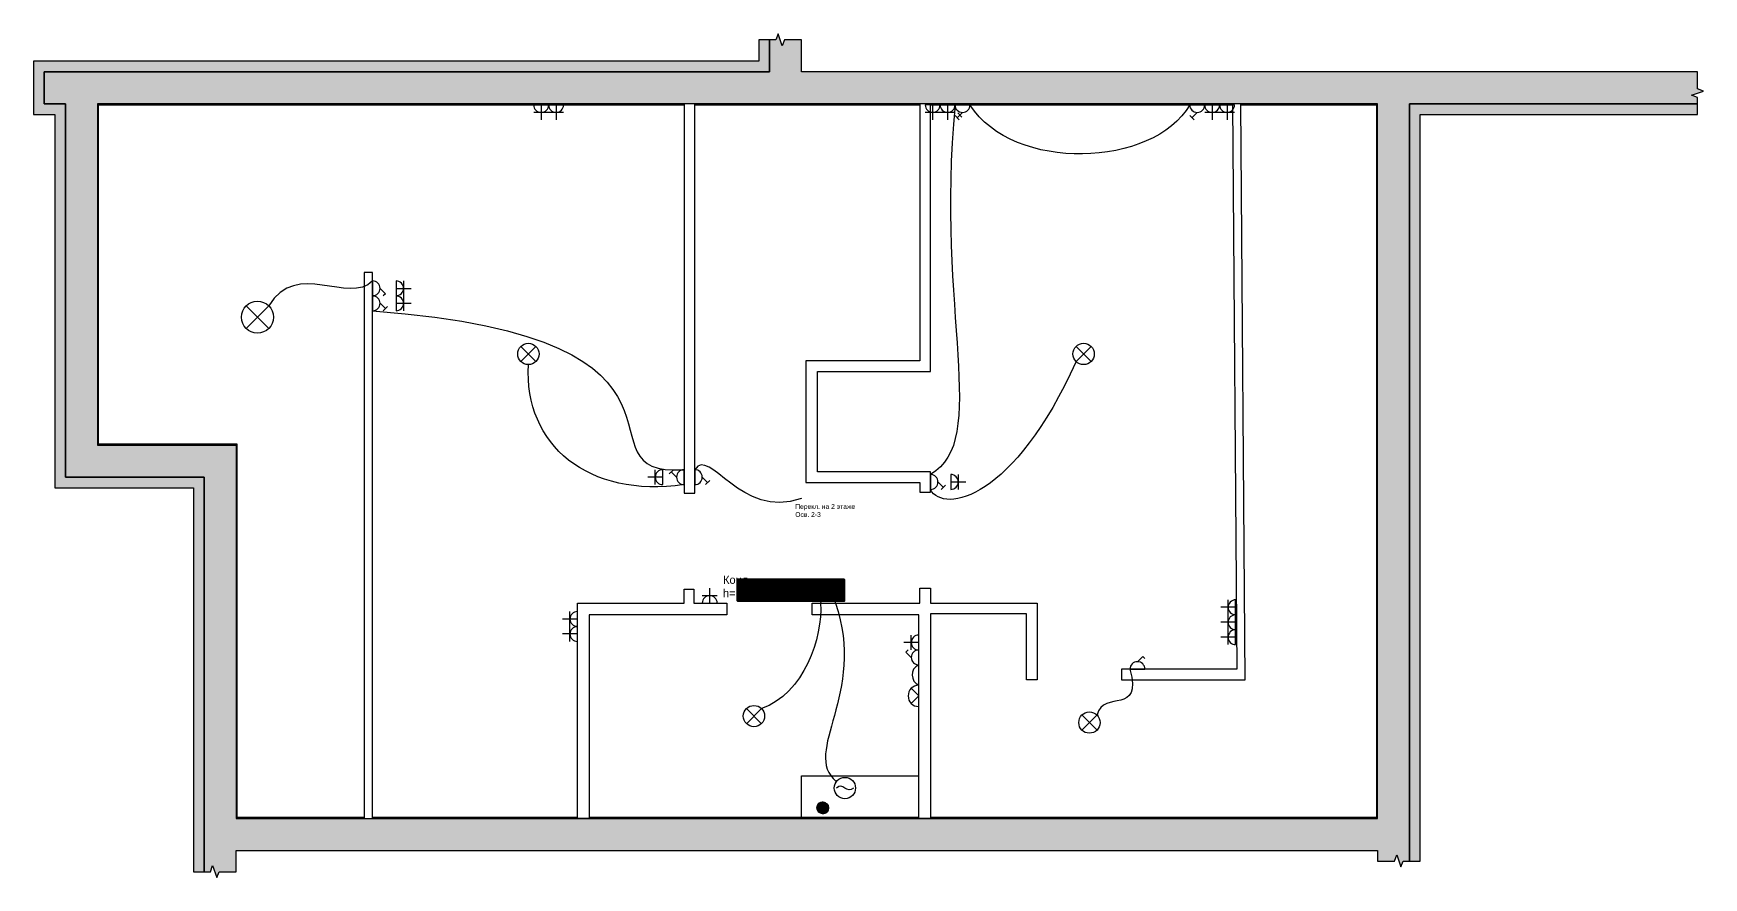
# Model space of a CAD drawing. Header units: millimetres. Extents: x -15550 to 15057, y -7254 to 30660.
# Drawn here: x -600 to 15057, y 22746 to 30660 of the extents above; entities that cross this region are included whole.
import ezdxf

# ---------------------------------------------------------------- set-up
doc = ezdxf.new("R2010")
doc.units = ezdxf.units.MM
for name, color, linetype, lineweight, true_color in [('Внутренние_перегородки_штукатурка', 174, 'Continuous', 25, 0x000080), ('Канализация', 54, 'Continuous', 25, 0x808000), ('Кондиционеры', 4, 'Continuous', 50, 0x00ffff), ('Наружные стены', 7, 'Continuous', 25, 0x000000), ('Наружные стены (штриховка)', 7, 'Continuous', 25, 0x000000), ('Электрика_розетки', 5, 'Continuous', 30, 0x0000ff), ('Электрика_свет', 1, 'Continuous', 30, 0xff0000)]:
    doc.layers.add(name, color=color, linetype=linetype, lineweight=lineweight, true_color=true_color)
doc.styles.add('textstyle109', font='')
doc.styles.add('textstyle158', font='')
doc.styles.get('textstyle109').set_extended_font_data('Liberation Sans')
doc.styles.get('textstyle158').set_extended_font_data('Liberation Sans')
pattern_1 = [(45, (0, 0), (-0.08838834765, 0.08838834765), [])]

# ---------------------------------------------------------------- blocks, each defined once
blk = doc.blocks.new('Светильник')
at = {"layer": 'Электрика_свет'}
for p, q in [((-106, 106), (106, -106)), ((-106, -106), (106, 106))]:
    blk.add_line(p, q, dxfattribs=at)
blk.add_circle((0, 0), 150, dxfattribs=at)
blk = doc.blocks.new('Вкл_1кл_70')
at = {"layer": 'Электрика_свет'}
for p, q in [((-35, 0), (35, 0)), ((0, 35), (25, 60)), ((25, 60), (35, 50))]:
    blk.add_line(p, q, dxfattribs=at)
blk.add_arc((0, 0), 35, 0, 180, dxfattribs=at)
blk = doc.blocks.new('Перекл_1кл_70')
at = {"layer": 'Электрика_свет'}
for p, q in [((-35, 0), (35, 0)), ((0, 35), (25, 60)), ((15, 70), (35, 50))]:
    blk.add_line(p, q, dxfattribs=at)
blk.add_arc((0, 0), 35, 0, 180, dxfattribs=at)
blk = doc.blocks.new('Вкл_2кл_70')
at = {"layer": 'Электрика_свет'}
for p, q in [((-35, 50), (-25, 60)), ((-35, 0), (35, 0)), ((0, 35), (-25, 60)), ((0, 35), (25, 60)), ((25, 60), (35, 50))]:
    blk.add_line(p, q, dxfattribs=at)
blk.add_arc((0, 0), 35, 0, 180, dxfattribs=at)
blk = doc.blocks.new('Перекл_2напр_70')
at = {"layer": 'Электрика_свет'}
for p, q in [((-35, 0), (35, 0)), ((0, 35), (25, 60)), ((2.5, 57.5), (22.5, 37.5)), ((15, 70), (35, 50))]:
    blk.add_line(p, q, dxfattribs=at)
blk.add_arc((0, 0), 35, 0, 180, dxfattribs=at)
blk = doc.blocks.new('Роз_1п_70')
at = {"layer": 'Электрика_розетки'}
for p, q in [((-35, 35), (35, 35)), ((-35, 0), (35, 0)), ((0, 0), (0, 70))]:
    blk.add_line(p, q, dxfattribs=at)
blk.add_arc((0, 0), 35, 0, 180, dxfattribs=at)
blk = doc.blocks.new('Свет_потолочный')
at = {"layer": 'Электрика_свет'}
for p, q in [((-35.4, 35.4), (35.4, -35.4)), ((-35.4, -35.4), (35.4, 35.4))]:
    blk.add_line(p, q, dxfattribs=at)
blk.add_circle((0, 0), 50, dxfattribs=at)
blk = doc.blocks.new('Бра_100')
at = {"layer": 'Электрика_свет'}
for p, q in [((-50, 0), (50, 0)), ((-35.4, 35.4), (0, 0)), ((0, 0), (35.4, 35.4))]:
    blk.add_line(p, q, dxfattribs=at)
blk.add_arc((0, 0), 50, 0, 180, dxfattribs=at)
blk = doc.blocks.new('Вытяжка_100')
at = {"layer": 'Электрика_свет'}
blk.add_circle((0, 0), 50, dxfattribs=at)
blk.add_open_spline([(-41, 0), (-10.1, 30.9), (10.6, -30.9), (39.4, 0)], degree=3, dxfattribs=at)

msp = doc.modelspace()

# ---------------------------------------------------------------- hatches: boundary and pattern name
at = {"layer": 'Канализация'}
h = msp.add_hatch(dxfattribs=at)
h.set_pattern_fill('ANSI31', color=256, scale=7, angle=30, style=0)
h.set_pattern_definition(pattern_1)
edge = h.paths.add_edge_path()
edge.add_arc((6800, 23400), 55, 0, 360)
at = {"layer": 'Кондиционеры'}
h = msp.add_hatch(dxfattribs=at)
h.set_pattern_fill('GRASS', color=256, scale=7, angle=180, style=0)
h.set_pattern_definition(pattern_1)
h.paths.add_polyline_path([(6002, 25540), (6002, 25340), (7002, 25340), (7002, 25540)])
at = {"layer": 'Наружные стены (штриховка)'}
h = msp.add_hatch(dxfattribs=at)
h.set_pattern_fill('ANSI31', color=256, scale=5, angle=30, style=0)
h.set_pattern_definition(pattern_1)
h.paths.add_polyline_path([(1000, 22800), (1000, 26500), (-300, 26500), (-300, 30000), (-500, 30000), (-500, 30300), (6300, 30300), (6300, 30600), (6200, 30600), (6200, 30400), (-600, 30400), (-600, 29900), (-400, 29900), (-400, 26400), (900, 26400), (900, 22800)])
h = msp.add_hatch(dxfattribs=at)
h.set_pattern_fill('ANSI31', color=256, scale=7.5, angle=15, style=0)
h.set_pattern_definition(pattern_1)
h.paths.add_polyline_path([(1000, 22800), (1060, 22800), (1080, 22860), (1118, 22746), (1140, 22800), (1300, 22800), (1300, 23000), (12000, 23000), (12000, 22900), (12160, 22900), (12180, 22960), (12218, 22846), (12240, 22900), (12300, 22900), (12300, 30000), (15000, 30000), (15000, 30060), (14943, 30082), (15057, 30120), (15000, 30140), (15000, 30300), (6600, 30300), (6600, 30600), (6440, 30600), (6419, 30546), (6381, 30660), (6360, 30600), (6300, 30600), (6300, 30300), (-500, 30300), (-500, 30000), (-300, 30000), (-300, 26500), (1000, 26500)])
h.paths.add_polyline_path([(1300, 23300), (12000, 23300), (12000, 30000), (0, 30000), (0, 26800), (1300, 26800)])
h = msp.add_hatch(dxfattribs=at)
h.set_pattern_fill('ANSI31', color=256, scale=5, angle=30, style=0)
h.set_pattern_definition(pattern_1)
h.paths.add_polyline_path([(12400, 22900), (12400, 29900), (15000, 29900), (15000, 30000), (12300, 30000), (12300, 22900)])

# ---------------------------------------------------------------- linework, layer by layer
at = {"layer": 'Внутренние_перегородки_штукатурка'}
for points in [[(10, 26810), (10, 29990), (5500, 29990)], [(5600, 29990), (7710, 29990)], [(7810, 29990), (10640, 29990)], [(10720, 29990), (11990, 29990), (11990, 23310), (7810, 23310)], [(2500, 23310), (1310, 23310), (1310, 26810), (10, 26810)], [(6600, 23310), (6600, 23700), (7700, 23700)], [(4500, 23310), (2580, 23310)], [(4500, 23310), (2580, 23310)], [(7700, 23310), (4610, 23310)]]:
    msp.add_lwpolyline(points, dxfattribs=at)
for points in [[(5500, 30000), (5500, 26350), (5600, 26350), (5600, 30000)], [(7710, 30000), (7710, 27590), (6640, 27590), (6640, 26450), (7710, 26450), (7710, 26360), (7810, 26360), (7810, 26550), (6750, 26550), (6750, 27490), (7810, 27490), (7810, 30000)], [(10640, 30000), (10680, 24700), (9600, 24700), (9600, 24610), (9600, 24600), (10760, 24600), (10720, 30000)], [(2580, 23300), (2580, 28420), (2500, 28420), (2500, 23300)], [(4500, 23300), (4500, 25320), (5500, 25320), (5500, 25450), (5590, 25450), (5590, 25320), (5900, 25320), (5900, 25210), (4610, 25210), (4610, 23300)], [(7700, 23300), (7700, 25210), (6700, 25210), (6700, 25320), (7710, 25320), (7710, 25460), (7810, 25460), (7810, 25320), (8810, 25320), (8810, 24600), (8710, 24600), (8710, 25220), (7810, 25220), (7810, 23300)]]:
    msp.add_lwpolyline(points, close=True, dxfattribs=at)
at = {"layer": 'Канализация'}
msp.add_circle((6800, 23400), 55, dxfattribs=at)
at = {"layer": 'Кондиционеры'}
msp.add_lwpolyline([(6002, 25540), (6002, 25340), (7002, 25340), (7002, 25540)], close=True, dxfattribs=at)
at = {"layer": 'Наружные стены'}
for points in [[(1000, 22800), (1000, 26500), (-300, 26500), (-300, 30000), (-500, 30000), (-500, 30300), (6300, 30300), (6300, 30600), (6200, 30600), (6200, 30400), (-600, 30400), (-600, 29900), (-400, 29900), (-400, 26400), (900, 26400), (900, 22800)], [(1000, 22800), (1060, 22800), (1080, 22860), (1118, 22746), (1140, 22800), (1300, 22800), (1300, 23000), (12000, 23000), (12000, 22900), (12160, 22900), (12180, 22960), (12218, 22846), (12240, 22900), (12300, 22900), (12300, 30000), (15000, 30000), (15000, 30060), (14943, 30082), (15057, 30120), (15000, 30140), (15000, 30300), (6600, 30300), (6600, 30600), (6440, 30600), (6419, 30543), (6381, 30657), (6360, 30600), (6300, 30600), (6300, 30300), (-500, 30300), (-500, 30000), (-300, 30000), (-300, 26500), (1000, 26500)], [(1300, 23300), (12000, 23300), (12000, 30000), (0, 30000), (0, 26800), (1300, 26800)], [(12400, 22900), (12400, 29900), (15000, 29900), (15000, 30000), (12300, 30000), (12300, 22900)]]:
    msp.add_lwpolyline(points, close=True, dxfattribs=at)
at = {"layer": 'Электрика_свет'}
for points in [[(8040, 29990), (7854, 28040), (8372, 26850), (7810, 26525)], [(10240, 29990), (9900, 29400), (8587, 29353), (8180, 29990)], [(2580, 28340), (2356, 28111), (1870, 28543), (1606, 28106)], [(2580, 28060), (6000, 27800), (4400, 26500), (5500, 26570)], [(9174, 27584), (8600, 26300), (7934, 26147), (7810, 26385)], [(5500, 26430), (4600, 26300), (4000, 26800), (4040, 27555)], [(6600, 26300), (6026, 26098), (5741, 26794), (5600, 26570)], [(6780, 25320), (6800, 25000), (6622, 24467), (6226, 24331)], [(6920, 25320), (7211, 24468), (6597, 23922), (6925, 23648)], [(7700, 24740), (7611, 24704), (7623, 24584), (7700, 24550)], [(9680, 24700), (9797, 24258), (9434, 24513), (9371, 24271)]]:
    msp.add_open_spline(points, degree=3, dxfattribs=at)

# ---------------------------------------------------------------- block references
at = {"layer": 'Электрика_розетки', "xscale": 2, "yscale": 2}
for p, rotation in [((4160, 29990), 180), ((4300, 29990), 180), ((7830, 29990), 180), ((7970, 29990), 180), ((10450, 29990), 180), ((10590, 29990), 180), ((2800, 28270), 270), ((2800, 28130), 270), ((5300, 26500), 90), ((8000, 26455), 270), ((4500, 25170), 90), ((10670, 25280), 90), ((10670, 25140), 90), ((4500, 25030), 90), ((10670, 25000), 90), ((7700, 24950), 90)]:
    msp.add_blockref('Роз_1п_70', p, dxfattribs=dict(at, rotation=rotation))
msp.add_blockref('Роз_1п_70', (5740, 25320), dxfattribs=at)
at = {"layer": 'Электрика_свет', "xscale": 2, "yscale": 2}
for name, p, rotation in [('Перекл_2напр_70', (8110, 29990), 180), ('Перекл_1кл_70', (10310, 29990), 180), ('Вкл_1кл_70', (2580, 28270), 270), ('Перекл_1кл_70', (2580, 28130), 270), ('Свет_потолочный', (4040, 27655), 90), ('Свет_потолочный', (9245, 27655), 90), ('Перекл_1кл_70', (5500, 26500), 90), ('Перекл_1кл_70', (5600, 26500), 270), ('Перекл_1кл_70', (7810, 26455), 270), ('Вкл_1кл_70', (7700, 24810), 90), ('Бра_100', (7700, 24450), 90), ('Свет_потолочный', (6155, 24260), 90), ('Свет_потолочный', (9300, 24200), 90), ('Вытяжка_100', (7007, 23586), 180)]:
    msp.add_blockref(name, p, dxfattribs=dict(at, rotation=rotation))
at = {"layer": 'Электрика_свет'}
msp.add_blockref('Светильник', (1500, 28000), dxfattribs=at)
at = {"layer": 'Электрика_свет', "xscale": 2, "yscale": 2}
for name, p in [('Вкл_2кл_70', (6850, 25320)), ('Вкл_1кл_70', (9750, 24700))]:
    msp.add_blockref(name, p, dxfattribs=at)

# ---------------------------------------------------------------- texts
at = {"layer": 'Электрика_розетки', "insert": (5864, 25374), "char_height": 75, "attachment_point": 7, "style": 'textstyle109'}
msp.add_mtext('Конд.\\Ph=2500', dxfattribs=at)
at = {"layer": 'Электрика_свет', "insert": (6542, 26127), "char_height": 45, "attachment_point": 7, "style": 'textstyle158'}
msp.add_mtext('Перекл. на 2 этаже\\PОсв. 2-3', dxfattribs=at)

doc.saveas('drawing.dxf')
